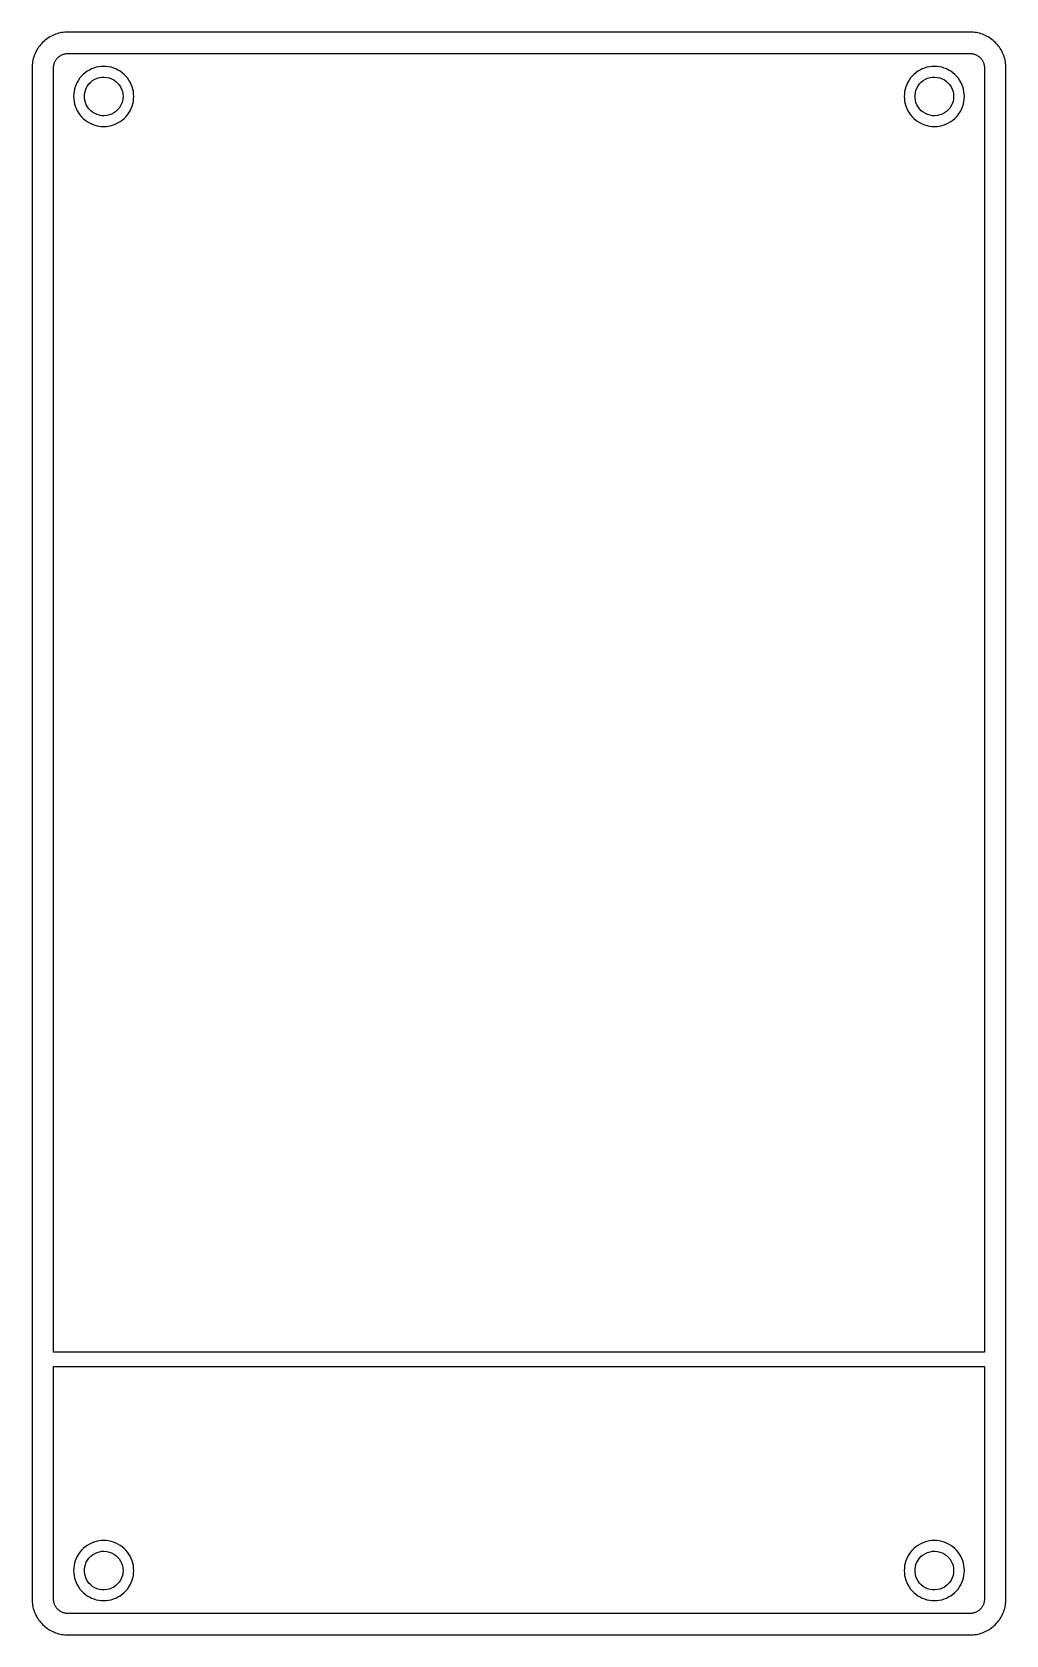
# Model space of a CAD drawing. Header units: metres. Extents: x -68 to 68, y 3 to 227.
import ezdxf

# ---------------------------------------------------------------- set-up
doc = ezdxf.new("R2010")
doc.units = ezdxf.units.M

msp = doc.modelspace()

# ---------------------------------------------------------------- linework, layer by layer
for p, q in [((-65.4996, 226.33), (-65.6861, 226.216)), ((-65.3085, 226.434), (-65.4996, 226.33)), ((-65.1127, 226.531), (-65.3085, 226.434)), ((-64.9132, 226.619), (-65.1127, 226.531)), ((-64.7098, 226.698), (-64.9132, 226.619)), ((-64.5034, 226.768), (-64.7098, 226.698)), ((-64.2939, 226.829), (-64.5034, 226.768)), ((-64.0818, 226.881), (-64.2939, 226.829)), ((-63.8681, 226.923), (-64.0818, 226.881)), ((-63.6528, 226.956), (-63.8681, 226.923)), ((-63.4356, 226.98), (-63.6528, 226.956)), ((-63.218, 226.995), (-63.4356, 226.98)), ((-62.9672, 227), (-63.218, 226.995)), ((62.9672, 227), (-62.9672, 227)), ((63.218, 226.995), (62.9672, 227)), ((63.4356, 226.98), (63.218, 226.995)), ((63.6528, 226.956), (63.4356, 226.98)), ((63.8681, 226.923), (63.6528, 226.956)), ((64.0818, 226.881), (63.8681, 226.923)), ((64.2939, 226.829), (64.0818, 226.881)), ((64.5034, 226.768), (64.2939, 226.829)), ((64.7098, 226.698), (64.5034, 226.768)), ((64.9132, 226.619), (64.7098, 226.698)), ((65.1127, 226.531), (64.9132, 226.619)), ((65.3085, 226.434), (65.1127, 226.531)), ((65.4996, 226.33), (65.3085, 226.434)), ((65.6861, 226.216), (65.4996, 226.33)), ((-67.5309, 224.113), (-67.6187, 223.913)), ((-67.4344, 224.309), (-67.5309, 224.113)), ((-67.3295, 224.5), (-67.4344, 224.309)), ((-67.2164, 224.686), (-67.3295, 224.5)), ((-67.0951, 224.868), (-67.2164, 224.686)), ((-66.9662, 225.043), (-67.0951, 224.868)), ((-66.8296, 225.214), (-66.9662, 225.043)), ((-66.6859, 225.377), (-66.8296, 225.214)), ((-66.535, 225.535), (-66.6859, 225.377)), ((-66.3773, 225.686), (-66.535, 225.535)), ((-66.2135, 225.83), (-66.3773, 225.686)), ((-66.0433, 225.966), (-66.2135, 225.83)), ((-65.8675, 226.095), (-66.0433, 225.966)), ((-65.6861, 226.216), (-65.8675, 226.095)), ((65.8675, 226.095), (65.6861, 226.216)), ((66.0433, 225.966), (65.8675, 226.095)), ((66.2135, 225.83), (66.0433, 225.966)), ((66.3773, 225.686), (66.2135, 225.83)), ((66.535, 225.535), (66.3773, 225.686)), ((66.6859, 225.377), (66.535, 225.535)), ((66.8296, 225.214), (66.6859, 225.377)), ((66.9662, 225.043), (66.8296, 225.214)), ((67.0951, 224.868), (66.9662, 225.043)), ((67.2164, 224.686), (67.0951, 224.868)), ((67.3295, 224.5), (67.2164, 224.686)), ((67.4344, 224.309), (67.3295, 224.5)), ((67.5309, 224.113), (67.4344, 224.309)), ((67.6187, 223.913), (67.5309, 224.113)), ((-67.9945, 222.218), (-68, 221.967)), ((-68, 221.967), (-68, 8.03278)), ((-67.9803, 222.436), (-67.9945, 222.218)), ((-67.9565, 222.653), (-67.9803, 222.436)), ((-67.9233, 222.868), (-67.9565, 222.653)), ((-67.8808, 223.082), (-67.9233, 222.868)), ((-67.8289, 223.294), (-67.8808, 223.082)), ((-67.7679, 223.503), (-67.8289, 223.294)), ((-67.6978, 223.71), (-67.7679, 223.503)), ((-67.6187, 223.913), (-67.6978, 223.71)), ((-65, 221.934), (-64.9967, 222.087)), ((-65, 42.5), (-65, 221.934)), ((-64.9967, 222.087), (-64.991, 222.174)), ((-64.991, 222.174), (-64.9815, 222.261)), ((-64.9815, 222.261), (-64.9682, 222.347)), ((-64.9682, 222.347), (-64.9512, 222.432)), ((-64.9512, 222.432), (-64.9304, 222.517)), ((-64.9304, 222.517), (-64.9061, 222.601)), ((-64.9061, 222.601), (-64.8781, 222.683)), ((-64.8781, 222.683), (-64.8463, 222.765)), ((-64.8463, 222.765), (-64.8113, 222.845)), ((-64.8113, 222.845), (-64.7728, 222.923)), ((-64.7728, 222.923), (-64.7308, 222.999)), ((-64.7308, 222.999), (-64.6855, 223.074)), ((-64.6855, 223.074), (-64.6372, 223.146)), ((-64.6372, 223.146), (-64.5855, 223.217)), ((-64.5855, 223.217), (-64.531, 223.285)), ((-64.531, 223.285), (-64.4736, 223.35)), ((-64.4736, 223.35), (-64.4132, 223.413)), ((-64.4132, 223.413), (-64.3501, 223.474)), ((-64.3501, 223.474), (-64.2846, 223.531)), ((-64.2846, 223.531), (-64.2168, 223.585)), ((-64.2168, 223.585), (-64.1462, 223.637)), ((-64.1462, 223.637), (-64.0739, 223.686)), ((-64.0739, 223.686), (-63.9992, 223.731)), ((-63.9992, 223.731), (-63.9228, 223.773)), ((-63.9228, 223.773), (-63.8447, 223.811)), ((-63.8447, 223.811), (-63.7651, 223.846)), ((-63.7651, 223.846), (-63.6834, 223.878)), ((-63.6834, 223.878), (-63.6008, 223.906)), ((-63.6008, 223.906), (-63.5174, 223.93)), ((-63.5174, 223.93), (-63.4325, 223.951)), ((-63.4325, 223.951), (-63.3473, 223.968)), ((-63.3473, 223.968), (-63.2607, 223.981)), ((-63.2607, 223.981), (-63.1743, 223.991)), ((-63.1743, 223.991), (-63.0871, 223.997)), ((-63.0871, 223.997), (-62.9344, 224)), ((-62.9344, 224), (62.9344, 224)), ((-59.6871, 221.846), (-59.999, 221.694)), ((-59.3637, 221.972), (-59.6871, 221.846)), ((-59.031, 222.071), (-59.3637, 221.972)), ((-58.6913, 222.143), (-59.031, 222.071)), ((-58.3468, 222.186), (-58.6913, 222.143)), ((-58, 222.2), (-58.3468, 222.186)), ((-57.6532, 222.186), (-58, 222.2)), ((-57.3087, 222.143), (-57.6532, 222.186)), ((-56.969, 222.071), (-57.3087, 222.143)), ((-56.6363, 221.972), (-56.969, 222.071)), ((-56.3129, 221.846), (-56.6363, 221.972)), ((-56.001, 221.694), (-56.3129, 221.846)), ((56.3129, 221.846), (56.001, 221.694)), ((56.6363, 221.972), (56.3129, 221.846)), ((56.969, 222.071), (56.6363, 221.972)), ((57.3087, 222.143), (56.969, 222.071)), ((57.6532, 222.186), (57.3087, 222.143)), ((58, 222.2), (57.6532, 222.186)), ((58.3468, 222.186), (58, 222.2)), ((58.6913, 222.143), (58.3468, 222.186)), ((59.031, 222.071), (58.6913, 222.143)), ((59.3637, 221.972), (59.031, 222.071)), ((59.6871, 221.846), (59.3637, 221.972)), ((59.999, 221.694), (59.6871, 221.846)), ((62.9344, 224), (63.0871, 223.997)), ((63.0871, 223.997), (63.1743, 223.991)), ((63.1743, 223.991), (63.2607, 223.981)), ((63.2607, 223.981), (63.3473, 223.968)), ((63.3473, 223.968), (63.4325, 223.951)), ((63.4325, 223.951), (63.5174, 223.93)), ((63.5174, 223.93), (63.6008, 223.906)), ((63.6008, 223.906), (63.6834, 223.878)), ((63.6834, 223.878), (63.7651, 223.846)), ((63.7651, 223.846), (63.8447, 223.811)), ((63.8447, 223.811), (63.9228, 223.773)), ((63.9228, 223.773), (63.9992, 223.731)), ((63.9992, 223.731), (64.0739, 223.686)), ((64.0739, 223.686), (64.1462, 223.637)), ((64.1462, 223.637), (64.2168, 223.585)), ((64.2168, 223.585), (64.2846, 223.531)), ((64.2846, 223.531), (64.3501, 223.474)), ((64.3501, 223.474), (64.4132, 223.413)), ((64.4132, 223.413), (64.4736, 223.35)), ((64.4736, 223.35), (64.531, 223.285)), ((64.531, 223.285), (64.5855, 223.217)), ((64.5855, 223.217), (64.6372, 223.146)), ((64.6372, 223.146), (64.6855, 223.074)), ((64.6855, 223.074), (64.7308, 222.999)), ((64.7308, 222.999), (64.7728, 222.923)), ((64.7728, 222.923), (64.8113, 222.845)), ((64.8113, 222.845), (64.8463, 222.765)), ((64.8463, 222.765), (64.8781, 222.683)), ((64.8781, 222.683), (64.9061, 222.601)), ((64.9061, 222.601), (64.9304, 222.517)), ((64.9304, 222.517), (64.9512, 222.432)), ((64.9512, 222.432), (64.9682, 222.347)), ((64.9682, 222.347), (64.9815, 222.261)), ((64.9815, 222.261), (64.991, 222.174)), ((64.991, 222.174), (64.9967, 222.087)), ((64.9967, 222.087), (65, 221.934)), ((65, 221.934), (65, 42.5)), ((67.6978, 223.71), (67.6187, 223.913)), ((67.7679, 223.503), (67.6978, 223.71)), ((67.8289, 223.294), (67.7679, 223.503)), ((67.8808, 223.082), (67.8289, 223.294)), ((67.9233, 222.868), (67.8808, 223.082)), ((67.9565, 222.653), (67.9233, 222.868)), ((67.9803, 222.436), (67.9565, 222.653)), ((67.9945, 222.218), (67.9803, 222.436)), ((68, 221.967), (67.9945, 222.218)), ((68, 8.03278), (68, 221.967)), ((-61.8462, 219.687), (-61.9724, 219.364)), ((-61.6938, 219.999), (-61.8462, 219.687)), ((-61.5161, 220.297), (-61.6938, 219.999)), ((-61.3144, 220.58), (-61.5161, 220.297)), ((-61.09, 220.845), (-61.3144, 220.58)), ((-60.8446, 221.09), (-61.09, 220.845)), ((-60.5797, 221.314), (-60.8446, 221.09)), ((-60.2972, 221.516), (-60.5797, 221.314)), ((-59.999, 221.694), (-60.2972, 221.516)), ((-60.2628, 219.473), (-60.0559, 219.75)), ((-60.0559, 219.75), (-59.8152, 219.999)), ((-59.8152, 219.999), (-59.5447, 220.214)), ((-59.5447, 220.214), (-59.2488, 220.394)), ((-59.2488, 220.394), (-58.9325, 220.534)), ((-58.9325, 220.534), (-58.6008, 220.632)), ((-58.6008, 220.632), (-58.2593, 220.688)), ((-58.2593, 220.688), (-57.9135, 220.699)), ((-57.9135, 220.699), (-57.5691, 220.665)), ((-57.5691, 220.665), (-57.2318, 220.588)), ((-57.2318, 220.588), (-56.9071, 220.469)), ((-56.9071, 220.469), (-56.6003, 220.309)), ((-56.6003, 220.309), (-56.3166, 220.111)), ((-56.3166, 220.111), (-56.0605, 219.878)), ((-56.0605, 219.878), (-55.8362, 219.615)), ((-55.7028, 221.516), (-56.001, 221.694)), ((-55.8362, 219.615), (-55.6474, 219.325)), ((-55.4203, 221.314), (-55.7028, 221.516)), ((-55.1554, 221.09), (-55.4203, 221.314)), ((-54.91, 220.845), (-55.1554, 221.09)), ((-54.6856, 220.58), (-54.91, 220.845)), ((-54.4839, 220.297), (-54.6856, 220.58)), ((-54.3062, 219.999), (-54.4839, 220.297)), ((-54.1538, 219.687), (-54.3062, 219.999)), ((-54.0276, 219.364), (-54.1538, 219.687)), ((54.1538, 219.687), (54.0276, 219.364)), ((54.3062, 219.999), (54.1538, 219.687)), ((54.4839, 220.297), (54.3062, 219.999)), ((54.6856, 220.58), (54.4839, 220.297)), ((54.91, 220.845), (54.6856, 220.58)), ((55.1554, 221.09), (54.91, 220.845)), ((55.4203, 221.314), (55.1554, 221.09)), ((55.7028, 221.516), (55.4203, 221.314)), ((56.001, 221.694), (55.7028, 221.516)), ((55.7372, 219.473), (55.9441, 219.75)), ((55.9441, 219.75), (56.1848, 219.999)), ((56.1848, 219.999), (56.4553, 220.214)), ((56.4553, 220.214), (56.7512, 220.394)), ((56.7512, 220.394), (57.0675, 220.534)), ((57.0675, 220.534), (57.3992, 220.632)), ((57.3992, 220.632), (57.7407, 220.688)), ((57.7407, 220.688), (58.0865, 220.699)), ((58.0865, 220.699), (58.4309, 220.665)), ((58.4309, 220.665), (58.7682, 220.588)), ((58.7682, 220.588), (59.0929, 220.469)), ((59.0929, 220.469), (59.3997, 220.309)), ((59.3997, 220.309), (59.6834, 220.111)), ((59.6834, 220.111), (59.9395, 219.878)), ((59.9395, 219.878), (60.1638, 219.615)), ((60.2972, 221.516), (59.999, 221.694)), ((60.1638, 219.615), (60.3526, 219.325)), ((60.5797, 221.314), (60.2972, 221.516)), ((60.8446, 221.09), (60.5797, 221.314)), ((61.09, 220.845), (60.8446, 221.09)), ((61.3144, 220.58), (61.09, 220.845)), ((61.5161, 220.297), (61.3144, 220.58)), ((61.6938, 219.999), (61.5161, 220.297)), ((61.8462, 219.687), (61.6938, 219.999)), ((61.9724, 219.364), (61.8462, 219.687)), ((-62.1857, 218.347), (-62.2, 218)), ((-62.2, 218), (-62.1857, 217.653)), ((-62.1427, 218.691), (-62.1857, 218.347)), ((-62.1857, 217.653), (-62.1427, 217.309)), ((-62.0715, 219.031), (-62.1427, 218.691)), ((-62.1427, 217.309), (-62.0715, 216.969)), ((-61.9724, 219.364), (-62.0715, 219.031)), ((-60.6944, 218.173), (-60.6502, 218.516)), ((-60.6944, 217.827), (-60.6944, 218.173)), ((-60.6502, 217.484), (-60.6944, 217.827)), ((-60.6502, 218.516), (-60.5624, 218.851)), ((-60.5624, 217.149), (-60.6502, 217.484)), ((-60.5624, 218.851), (-60.4326, 219.171)), ((-60.4326, 219.171), (-60.2628, 219.473)), ((-55.6474, 219.325), (-55.4973, 219.013)), ((-55.4973, 219.013), (-55.3883, 218.685)), ((-55.3883, 217.315), (-55.4973, 216.987)), ((-55.3883, 218.685), (-55.3222, 218.345)), ((-55.3222, 217.655), (-55.3883, 217.315)), ((-55.3222, 218.345), (-55.3, 218)), ((-55.3, 218), (-55.3222, 217.655)), ((-53.9285, 219.031), (-54.0276, 219.364)), ((-53.8573, 218.691), (-53.9285, 219.031)), ((-53.9285, 216.969), (-53.8573, 217.309)), ((-53.8143, 218.347), (-53.8573, 218.691)), ((-53.8573, 217.309), (-53.8143, 217.653)), ((-53.8, 218), (-53.8143, 218.347)), ((-53.8143, 217.653), (-53.8, 218)), ((53.8143, 218.347), (53.8, 218)), ((53.8, 218), (53.8143, 217.653)), ((53.8573, 218.691), (53.8143, 218.347)), ((53.8143, 217.653), (53.8573, 217.309)), ((53.9285, 219.031), (53.8573, 218.691)), ((53.8573, 217.309), (53.9285, 216.969)), ((54.0276, 219.364), (53.9285, 219.031)), ((55.3056, 218.173), (55.3498, 218.516)), ((55.3056, 217.827), (55.3056, 218.173)), ((55.3498, 217.484), (55.3056, 217.827)), ((55.3498, 218.516), (55.4376, 218.851)), ((55.4376, 217.149), (55.3498, 217.484)), ((55.4376, 218.851), (55.5674, 219.171)), ((55.5674, 219.171), (55.7372, 219.473)), ((60.3526, 219.325), (60.5027, 219.013)), ((60.5027, 219.013), (60.6117, 218.685)), ((60.6117, 217.315), (60.5027, 216.987)), ((60.6117, 218.685), (60.6778, 218.345)), ((60.6778, 217.655), (60.6117, 217.315)), ((60.6778, 218.345), (60.7, 218)), ((60.7, 218), (60.6778, 217.655)), ((62.0715, 219.031), (61.9724, 219.364)), ((62.1427, 218.691), (62.0715, 219.031)), ((62.0715, 216.969), (62.1427, 217.309)), ((62.1857, 218.347), (62.1427, 218.691)), ((62.1427, 217.309), (62.1857, 217.653)), ((62.2, 218), (62.1857, 218.347)), ((62.1857, 217.653), (62.2, 218)), ((-62.0715, 216.969), (-61.9724, 216.636)), ((-61.9724, 216.636), (-61.8462, 216.313)), ((-61.8462, 216.313), (-61.6938, 216.001)), ((-61.6938, 216.001), (-61.5161, 215.703)), ((-61.5161, 215.703), (-61.3144, 215.42)), ((-61.3144, 215.42), (-61.09, 215.155)), ((-61.09, 215.155), (-60.8446, 214.91)), ((-60.4326, 216.829), (-60.5624, 217.149)), ((-60.2628, 216.527), (-60.4326, 216.829)), ((-60.0559, 216.25), (-60.2628, 216.527)), ((-59.8152, 216.001), (-60.0559, 216.25)), ((-59.5447, 215.786), (-59.8152, 216.001)), ((-59.2488, 215.606), (-59.5447, 215.786)), ((-58.9325, 215.466), (-59.2488, 215.606)), ((-58.6008, 215.368), (-58.9325, 215.466)), ((-58.2593, 215.312), (-58.6008, 215.368)), ((-57.9135, 215.301), (-58.2593, 215.312)), ((-57.5691, 215.335), (-57.9135, 215.301)), ((-57.2318, 215.412), (-57.5691, 215.335)), ((-56.9071, 215.531), (-57.2318, 215.412)), ((-56.6003, 215.691), (-56.9071, 215.531)), ((-56.3166, 215.889), (-56.6003, 215.691)), ((-56.0605, 216.122), (-56.3166, 215.889)), ((-55.8362, 216.385), (-56.0605, 216.122)), ((-55.6474, 216.675), (-55.8362, 216.385)), ((-55.4973, 216.987), (-55.6474, 216.675)), ((-55.1554, 214.91), (-54.91, 215.155)), ((-54.91, 215.155), (-54.6856, 215.42)), ((-54.6856, 215.42), (-54.4839, 215.703)), ((-54.4839, 215.703), (-54.3062, 216.001)), ((-54.3062, 216.001), (-54.1538, 216.313)), ((-54.1538, 216.313), (-54.0276, 216.636)), ((-54.0276, 216.636), (-53.9285, 216.969)), ((53.9285, 216.969), (54.0276, 216.636)), ((54.0276, 216.636), (54.1538, 216.313)), ((54.1538, 216.313), (54.3062, 216.001)), ((54.3062, 216.001), (54.4839, 215.703)), ((54.4839, 215.703), (54.6856, 215.42)), ((54.6856, 215.42), (54.91, 215.155)), ((54.91, 215.155), (55.1554, 214.91)), ((55.5674, 216.829), (55.4376, 217.149)), ((55.7372, 216.527), (55.5674, 216.829)), ((55.9441, 216.25), (55.7372, 216.527)), ((56.1848, 216.001), (55.9441, 216.25)), ((56.4553, 215.786), (56.1848, 216.001)), ((56.7512, 215.606), (56.4553, 215.786)), ((57.0675, 215.466), (56.7512, 215.606)), ((57.3992, 215.368), (57.0675, 215.466)), ((57.7407, 215.312), (57.3992, 215.368)), ((58.0865, 215.301), (57.7407, 215.312)), ((58.4309, 215.335), (58.0865, 215.301)), ((58.7682, 215.412), (58.4309, 215.335)), ((59.0929, 215.531), (58.7682, 215.412)), ((59.3997, 215.691), (59.0929, 215.531)), ((59.6834, 215.889), (59.3997, 215.691)), ((59.9395, 216.122), (59.6834, 215.889)), ((60.1638, 216.385), (59.9395, 216.122)), ((60.3526, 216.675), (60.1638, 216.385)), ((60.5027, 216.987), (60.3526, 216.675)), ((60.8446, 214.91), (61.09, 215.155)), ((61.09, 215.155), (61.3144, 215.42)), ((61.3144, 215.42), (61.5161, 215.703)), ((61.5161, 215.703), (61.6938, 216.001)), ((61.6938, 216.001), (61.8462, 216.313)), ((61.8462, 216.313), (61.9724, 216.636)), ((61.9724, 216.636), (62.0715, 216.969)), ((-60.8446, 214.91), (-60.5797, 214.686)), ((-60.5797, 214.686), (-60.2972, 214.484)), ((-60.2972, 214.484), (-59.999, 214.306)), ((-59.999, 214.306), (-59.6871, 214.154)), ((-59.6871, 214.154), (-59.3637, 214.028)), ((-59.3637, 214.028), (-59.031, 213.929)), ((-59.031, 213.929), (-58.6913, 213.857)), ((-58.6913, 213.857), (-58.3468, 213.814)), ((-58.3468, 213.814), (-58, 213.8)), ((-58, 213.8), (-57.6532, 213.814)), ((-57.6532, 213.814), (-57.3087, 213.857)), ((-57.3087, 213.857), (-56.969, 213.929)), ((-56.969, 213.929), (-56.6363, 214.028)), ((-56.6363, 214.028), (-56.3129, 214.154)), ((-56.3129, 214.154), (-56.001, 214.306)), ((-56.001, 214.306), (-55.7028, 214.484)), ((-55.7028, 214.484), (-55.4203, 214.686)), ((-55.4203, 214.686), (-55.1554, 214.91)), ((55.1554, 214.91), (55.4203, 214.686)), ((55.4203, 214.686), (55.7028, 214.484)), ((55.7028, 214.484), (56.001, 214.306)), ((56.001, 214.306), (56.3129, 214.154)), ((56.3129, 214.154), (56.6363, 214.028)), ((56.6363, 214.028), (56.969, 213.929)), ((56.969, 213.929), (57.3087, 213.857)), ((57.3087, 213.857), (57.6532, 213.814)), ((57.6532, 213.814), (58, 213.8)), ((58, 213.8), (58.3468, 213.814)), ((58.3468, 213.814), (58.6913, 213.857)), ((58.6913, 213.857), (59.031, 213.929)), ((59.031, 213.929), (59.3637, 214.028)), ((59.3637, 214.028), (59.6871, 214.154)), ((59.6871, 214.154), (59.999, 214.306)), ((59.999, 214.306), (60.2972, 214.484)), ((60.2972, 214.484), (60.5797, 214.686)), ((60.5797, 214.686), (60.8446, 214.91)), ((65, 42.5), (-65, 42.5)), ((-65, 8.06555), (-65, 40.5)), ((-65, 40.5), (65, 40.5)), ((65, 40.5), (65, 8.06555)), ((-59.999, 15.6938), (-60.2972, 15.5161)), ((-59.6871, 15.8462), (-59.999, 15.6938)), ((-59.3637, 15.9724), (-59.6871, 15.8462)), ((-59.031, 16.0715), (-59.3637, 15.9724)), ((-58.6913, 16.1427), (-59.031, 16.0715)), ((-58.3468, 16.1857), (-58.6913, 16.1427)), ((-58, 16.2), (-58.3468, 16.1857)), ((-57.6532, 16.1857), (-58, 16.2)), ((-57.3087, 16.1427), (-57.6532, 16.1857)), ((-56.969, 16.0715), (-57.3087, 16.1427)), ((-56.6363, 15.9724), (-56.969, 16.0715)), ((-56.3129, 15.8462), (-56.6363, 15.9724)), ((-56.001, 15.6938), (-56.3129, 15.8462)), ((-55.7028, 15.5161), (-56.001, 15.6938)), ((56.001, 15.6938), (55.7028, 15.5161)), ((56.3129, 15.8462), (56.001, 15.6938)), ((56.6363, 15.9724), (56.3129, 15.8462)), ((56.969, 16.0715), (56.6363, 15.9724)), ((57.3087, 16.1427), (56.969, 16.0715)), ((57.6532, 16.1857), (57.3087, 16.1427)), ((58, 16.2), (57.6532, 16.1857)), ((58.3468, 16.1857), (58, 16.2)), ((58.6913, 16.1427), (58.3468, 16.1857)), ((59.031, 16.0715), (58.6913, 16.1427)), ((59.3637, 15.9724), (59.031, 16.0715)), ((59.6871, 15.8462), (59.3637, 15.9724)), ((59.999, 15.6938), (59.6871, 15.8462)), ((60.2972, 15.5161), (59.999, 15.6938)), ((-61.8462, 13.6871), (-61.9724, 13.3637)), ((-61.6938, 13.999), (-61.8462, 13.6871)), ((-61.5161, 14.2972), (-61.6938, 13.999)), ((-61.3144, 14.5797), (-61.5161, 14.2972)), ((-61.09, 14.8446), (-61.3144, 14.5797)), ((-60.8446, 15.09), (-61.09, 14.8446)), ((-60.5797, 15.3144), (-60.8446, 15.09)), ((-60.2972, 15.5161), (-60.5797, 15.3144)), ((-60.4326, 13.1715), (-60.2628, 13.4729)), ((-60.2628, 13.4729), (-60.0559, 13.7502)), ((-60.0559, 13.7502), (-59.8152, 13.9987)), ((-59.8152, 13.9987), (-59.5447, 14.2145)), ((-59.5447, 14.2145), (-59.2488, 14.3938)), ((-59.2488, 14.3938), (-58.9325, 14.5339)), ((-58.9325, 14.5339), (-58.6008, 14.6323)), ((-58.6008, 14.6323), (-58.2593, 14.6875)), ((-58.2593, 14.6875), (-57.9135, 14.6986)), ((-57.9135, 14.6986), (-57.5691, 14.6654)), ((-57.5691, 14.6654), (-57.2318, 14.5884)), ((-57.2318, 14.5884), (-56.9071, 14.4689)), ((-56.9071, 14.4689), (-56.6003, 14.3089)), ((-56.6003, 14.3089), (-56.3166, 14.1109)), ((-56.3166, 14.1109), (-56.0605, 13.8783)), ((-56.0605, 13.8783), (-55.8362, 13.6149)), ((-55.8362, 13.6149), (-55.6474, 13.3249)), ((-55.4203, 15.3144), (-55.7028, 15.5161)), ((-55.1554, 15.09), (-55.4203, 15.3144)), ((-54.91, 14.8446), (-55.1554, 15.09)), ((-54.6856, 14.5797), (-54.91, 14.8446)), ((-54.4839, 14.2972), (-54.6856, 14.5797)), ((-54.3062, 13.999), (-54.4839, 14.2972)), ((-54.1538, 13.6871), (-54.3062, 13.999)), ((-54.0276, 13.3637), (-54.1538, 13.6871)), ((54.1538, 13.6871), (54.0276, 13.3637)), ((54.3062, 13.999), (54.1538, 13.6871)), ((54.4839, 14.2972), (54.3062, 13.999)), ((54.6856, 14.5797), (54.4839, 14.2972)), ((54.91, 14.8446), (54.6856, 14.5797)), ((55.1554, 15.09), (54.91, 14.8446)), ((55.4203, 15.3144), (55.1554, 15.09)), ((55.7028, 15.5161), (55.4203, 15.3144)), ((55.5674, 13.1715), (55.7372, 13.4729)), ((55.7372, 13.4729), (55.9441, 13.7502)), ((55.9441, 13.7502), (56.1848, 13.9987)), ((56.1848, 13.9987), (56.4553, 14.2145)), ((56.4553, 14.2145), (56.7512, 14.3938)), ((56.7512, 14.3938), (57.0675, 14.5339)), ((57.0675, 14.5339), (57.3992, 14.6323)), ((57.3992, 14.6323), (57.7407, 14.6875)), ((57.7407, 14.6875), (58.0865, 14.6986)), ((58.0865, 14.6986), (58.4309, 14.6654)), ((58.4309, 14.6654), (58.7682, 14.5884)), ((58.7682, 14.5884), (59.0929, 14.4689)), ((59.0929, 14.4689), (59.3997, 14.3089)), ((59.3997, 14.3089), (59.6834, 14.1109)), ((59.6834, 14.1109), (59.9395, 13.8783)), ((59.9395, 13.8783), (60.1638, 13.6149)), ((60.1638, 13.6149), (60.3526, 13.3249)), ((60.5797, 15.3144), (60.2972, 15.5161)), ((60.8446, 15.09), (60.5797, 15.3144)), ((61.09, 14.8446), (60.8446, 15.09)), ((61.3144, 14.5797), (61.09, 14.8446)), ((61.5161, 14.2972), (61.3144, 14.5797)), ((61.6938, 13.999), (61.5161, 14.2972)), ((61.8462, 13.6871), (61.6938, 13.999)), ((61.9724, 13.3637), (61.8462, 13.6871)), ((-62.1857, 12.3468), (-62.2, 12)), ((-62.2, 12), (-62.1857, 11.6532)), ((-62.1427, 12.6913), (-62.1857, 12.3468)), ((-62.1857, 11.6532), (-62.1427, 11.3087)), ((-62.0715, 13.031), (-62.1427, 12.6913)), ((-62.1427, 11.3087), (-62.0715, 10.969)), ((-61.9724, 13.3637), (-62.0715, 13.031)), ((-60.6944, 12.173), (-60.6502, 12.5161)), ((-60.6944, 11.827), (-60.6944, 12.173)), ((-60.6502, 11.4839), (-60.6944, 11.827)), ((-60.6502, 12.5161), (-60.5624, 12.8508)), ((-60.5624, 11.1492), (-60.6502, 11.4839)), ((-60.5624, 12.8508), (-60.4326, 13.1715)), ((-55.6474, 13.3249), (-55.4973, 13.0132)), ((-55.4973, 13.0132), (-55.3883, 12.6849)), ((-55.3883, 11.3151), (-55.4973, 10.9868)), ((-55.3883, 12.6849), (-55.3222, 12.3453)), ((-55.3222, 11.6547), (-55.3883, 11.3151)), ((-55.3222, 12.3453), (-55.3, 12)), ((-55.3, 12), (-55.3222, 11.6547)), ((-53.9285, 13.031), (-54.0276, 13.3637)), ((-53.8573, 12.6913), (-53.9285, 13.031)), ((-53.9285, 10.969), (-53.8573, 11.3087)), ((-53.8143, 12.3468), (-53.8573, 12.6913)), ((-53.8573, 11.3087), (-53.8143, 11.6532)), ((-53.8, 12), (-53.8143, 12.3468)), ((-53.8143, 11.6532), (-53.8, 12)), ((53.8143, 12.3468), (53.8, 12)), ((53.8, 12), (53.8143, 11.6532)), ((53.8573, 12.6913), (53.8143, 12.3468)), ((53.8143, 11.6532), (53.8573, 11.3087)), ((53.9285, 13.031), (53.8573, 12.6913)), ((53.8573, 11.3087), (53.9285, 10.969)), ((54.0276, 13.3637), (53.9285, 13.031)), ((55.3056, 12.173), (55.3498, 12.5161)), ((55.3056, 11.827), (55.3056, 12.173)), ((55.3498, 11.4839), (55.3056, 11.827)), ((55.3498, 12.5161), (55.4376, 12.8508)), ((55.4376, 11.1492), (55.3498, 11.4839)), ((55.4376, 12.8508), (55.5674, 13.1715)), ((60.3526, 13.3249), (60.5027, 13.0132)), ((60.5027, 13.0132), (60.6117, 12.6849)), ((60.6117, 11.3151), (60.5027, 10.9868)), ((60.6117, 12.6849), (60.6778, 12.3453)), ((60.6778, 11.6547), (60.6117, 11.3151)), ((60.6778, 12.3453), (60.7, 12)), ((60.7, 12), (60.6778, 11.6547)), ((62.0715, 13.031), (61.9724, 13.3637)), ((62.1427, 12.6913), (62.0715, 13.031)), ((62.0715, 10.969), (62.1427, 11.3087)), ((62.1857, 12.3468), (62.1427, 12.6913)), ((62.1427, 11.3087), (62.1857, 11.6532)), ((62.2, 12), (62.1857, 12.3468)), ((62.1857, 11.6532), (62.2, 12)), ((-62.0715, 10.969), (-61.9724, 10.6363)), ((-61.9724, 10.6363), (-61.8462, 10.3129)), ((-61.8462, 10.3129), (-61.6938, 10.001)), ((-61.6938, 10.001), (-61.5161, 9.70282)), ((-61.5161, 9.70282), (-61.3144, 9.42032)), ((-61.3144, 9.42032), (-61.09, 9.15543)), ((-61.09, 9.15543), (-60.8446, 8.90997)), ((-60.4326, 10.8285), (-60.5624, 11.1492)), ((-60.2628, 10.5271), (-60.4326, 10.8285)), ((-60.0559, 10.2498), (-60.2628, 10.5271)), ((-59.8152, 10.0013), (-60.0559, 10.2498)), ((-59.5447, 9.78554), (-59.8152, 10.0013)), ((-59.2488, 9.60619), (-59.5447, 9.78554)), ((-58.9325, 9.46614), (-59.2488, 9.60619)), ((-58.6008, 9.36771), (-58.9325, 9.46614)), ((-58.2593, 9.31248), (-58.6008, 9.36771)), ((-57.9135, 9.30139), (-58.2593, 9.31248)), ((-57.5691, 9.33461), (-57.9135, 9.30139)), ((-57.2318, 9.41161), (-57.5691, 9.33461)), ((-56.9071, 9.5311), (-57.2318, 9.41161)), ((-56.6003, 9.69112), (-56.9071, 9.5311)), ((-56.3166, 9.88907), (-56.6003, 9.69112)), ((-56.0605, 10.1217), (-56.3166, 9.88907)), ((-55.8362, 10.3851), (-56.0605, 10.1217)), ((-55.6474, 10.6751), (-55.8362, 10.3851)), ((-55.4973, 10.9868), (-55.6474, 10.6751)), ((-55.1554, 8.90997), (-54.91, 9.15543)), ((-54.91, 9.15543), (-54.6856, 9.42032)), ((-54.6856, 9.42032), (-54.4839, 9.70282)), ((-54.4839, 9.70282), (-54.3062, 10.001)), ((-54.3062, 10.001), (-54.1538, 10.3129)), ((-54.1538, 10.3129), (-54.0276, 10.6363)), ((-54.0276, 10.6363), (-53.9285, 10.969)), ((53.9285, 10.969), (54.0276, 10.6363)), ((54.0276, 10.6363), (54.1538, 10.3129)), ((54.1538, 10.3129), (54.3062, 10.001)), ((54.3062, 10.001), (54.4839, 9.70282)), ((54.4839, 9.70282), (54.6856, 9.42032)), ((54.6856, 9.42032), (54.91, 9.15543)), ((54.91, 9.15543), (55.1554, 8.90997)), ((55.5674, 10.8285), (55.4376, 11.1492)), ((55.7372, 10.5271), (55.5674, 10.8285)), ((55.9441, 10.2498), (55.7372, 10.5271)), ((56.1848, 10.0013), (55.9441, 10.2498)), ((56.4553, 9.78554), (56.1848, 10.0013)), ((56.7512, 9.60619), (56.4553, 9.78554)), ((57.0675, 9.46614), (56.7512, 9.60619)), ((57.3992, 9.36771), (57.0675, 9.46614)), ((57.7407, 9.31248), (57.3992, 9.36771)), ((58.0865, 9.30139), (57.7407, 9.31248)), ((58.4309, 9.33461), (58.0865, 9.30139)), ((58.7682, 9.41161), (58.4309, 9.33461)), ((59.0929, 9.5311), (58.7682, 9.41161)), ((59.3997, 9.69112), (59.0929, 9.5311)), ((59.6834, 9.88907), (59.3997, 9.69112)), ((59.9395, 10.1217), (59.6834, 9.88907)), ((60.1638, 10.3851), (59.9395, 10.1217)), ((60.3526, 10.6751), (60.1638, 10.3851)), ((60.5027, 10.9868), (60.3526, 10.6751)), ((60.8446, 8.90997), (61.09, 9.15543)), ((61.09, 9.15543), (61.3144, 9.42032)), ((61.3144, 9.42032), (61.5161, 9.70282)), ((61.5161, 9.70282), (61.6938, 10.001)), ((61.6938, 10.001), (61.8462, 10.3129)), ((61.8462, 10.3129), (61.9724, 10.6363)), ((61.9724, 10.6363), (62.0715, 10.969)), ((-68, 8.03278), (-67.9945, 7.782)), ((-67.9945, 7.782), (-67.9803, 7.56436)), ((-67.9803, 7.56436), (-67.9565, 7.34724)), ((-67.9565, 7.34724), (-67.9233, 7.13191)), ((-67.9233, 7.13191), (-67.8808, 6.91815)), ((-67.8808, 6.91815), (-67.8289, 6.70609)), ((-64.9967, 7.91292), (-65, 8.06555)), ((-64.991, 7.82567), (-64.9967, 7.91292)), ((-64.9815, 7.73933), (-64.991, 7.82567)), ((-64.9682, 7.65274), (-64.9815, 7.73933)), ((-64.9512, 7.5675), (-64.9682, 7.65274)), ((-64.9304, 7.48262), (-64.9512, 7.5675)), ((-64.9061, 7.3992), (-64.9304, 7.48262)), ((-64.8781, 7.31662), (-64.9061, 7.3992)), ((-64.8463, 7.23491), (-64.8781, 7.31662)), ((-64.8113, 7.15535), (-64.8463, 7.23491)), ((-64.7728, 7.07724), (-64.8113, 7.15535)), ((-64.7308, 7.00076), (-64.7728, 7.07724)), ((-64.6855, 6.92607), (-64.7308, 7.00076)), ((-64.6372, 6.85381), (-64.6855, 6.92607)), ((-64.5855, 6.78325), (-64.6372, 6.85381)), ((-64.531, 6.71541), (-64.5855, 6.78325)), ((-60.8446, 8.90997), (-60.5797, 8.68562)), ((-60.5797, 8.68562), (-60.2972, 8.4839)), ((-60.2972, 8.4839), (-59.999, 8.30621)), ((-59.999, 8.30621), (-59.6871, 8.15376)), ((-59.6871, 8.15376), (-59.3637, 8.02757)), ((-59.3637, 8.02757), (-59.031, 7.92853)), ((-59.031, 7.92853), (-58.6913, 7.85728)), ((-58.6913, 7.85728), (-58.3468, 7.81435)), ((-58.3468, 7.81435), (-58, 7.8)), ((-58, 7.8), (-57.6532, 7.81435)), ((-57.6532, 7.81435), (-57.3087, 7.85728)), ((-57.3087, 7.85728), (-56.969, 7.92853)), ((-56.969, 7.92853), (-56.6363, 8.02757)), ((-56.6363, 8.02757), (-56.3129, 8.15376)), ((-56.3129, 8.15376), (-56.001, 8.30621)), ((-56.001, 8.30621), (-55.7028, 8.4839)), ((-55.7028, 8.4839), (-55.4203, 8.68562)), ((-55.4203, 8.68562), (-55.1554, 8.90997)), ((55.1554, 8.90997), (55.4203, 8.68562)), ((55.4203, 8.68562), (55.7028, 8.4839)), ((55.7028, 8.4839), (56.001, 8.30621)), ((56.001, 8.30621), (56.3129, 8.15376)), ((56.3129, 8.15376), (56.6363, 8.02757)), ((56.6363, 8.02757), (56.969, 7.92853)), ((56.969, 7.92853), (57.3087, 7.85728)), ((57.3087, 7.85728), (57.6532, 7.81435)), ((57.6532, 7.81435), (58, 7.8)), ((58, 7.8), (58.3468, 7.81435)), ((58.3468, 7.81435), (58.6913, 7.85728)), ((58.6913, 7.85728), (59.031, 7.92853)), ((59.031, 7.92853), (59.3637, 8.02757)), ((59.3637, 8.02757), (59.6871, 8.15376)), ((59.6871, 8.15376), (59.999, 8.30621)), ((59.999, 8.30621), (60.2972, 8.4839)), ((60.2972, 8.4839), (60.5797, 8.68562)), ((60.5797, 8.68562), (60.8446, 8.90997)), ((64.5855, 6.78325), (64.531, 6.71541)), ((64.6372, 6.85381), (64.5855, 6.78325)), ((64.6855, 6.92607), (64.6372, 6.85381)), ((64.7308, 7.00076), (64.6855, 6.92607)), ((64.7728, 7.07724), (64.7308, 7.00076)), ((64.8113, 7.15535), (64.7728, 7.07724)), ((64.8463, 7.23491), (64.8113, 7.15535)), ((64.8781, 7.31662), (64.8463, 7.23491)), ((64.9061, 7.3992), (64.8781, 7.31662)), ((64.9304, 7.48262), (64.9061, 7.3992)), ((64.9512, 7.5675), (64.9304, 7.48262)), ((64.9682, 7.65274), (64.9512, 7.5675)), ((64.9815, 7.73933), (64.9682, 7.65274)), ((64.991, 7.82567), (64.9815, 7.73933)), ((64.9967, 7.91292), (64.991, 7.82567)), ((65, 8.06555), (64.9967, 7.91292)), ((67.8289, 6.70609), (67.8808, 6.91815)), ((67.8808, 6.91815), (67.9233, 7.13191)), ((67.9233, 7.13191), (67.9565, 7.34724)), ((67.9565, 7.34724), (67.9803, 7.56436)), ((67.9803, 7.56436), (67.9945, 7.782)), ((67.9945, 7.782), (68, 8.03278)), ((-67.8289, 6.70609), (-67.7679, 6.49663)), ((-67.7679, 6.49663), (-67.6978, 6.29022)), ((-67.6978, 6.29022), (-67.6187, 6.08679)), ((-67.6187, 6.08679), (-67.5309, 5.88728)), ((-67.5309, 5.88728), (-67.4344, 5.69148)), ((-67.4344, 5.69148), (-67.3295, 5.50044)), ((-67.3295, 5.50044), (-67.2164, 5.31392)), ((-67.2164, 5.31392), (-67.0951, 5.13248)), ((-67.0951, 5.13248), (-66.9662, 4.9567)), ((-66.9662, 4.9567), (-66.8296, 4.78647)), ((-66.8296, 4.78647), (-66.6859, 4.62265)), ((-66.6859, 4.62265), (-66.535, 4.46498)), ((-64.4736, 6.64986), (-64.531, 6.71541)), ((-64.4132, 6.58681), (-64.4736, 6.64986)), ((-64.3501, 6.52644), (-64.4132, 6.58681)), ((-64.2846, 6.46896), (-64.3501, 6.52644)), ((-64.2168, 6.41452), (-64.2846, 6.46896)), ((-64.1462, 6.36278), (-64.2168, 6.41452)), ((-64.0739, 6.31448), (-64.1462, 6.36278)), ((-63.9992, 6.26917), (-64.0739, 6.31448)), ((-63.9228, 6.22722), (-63.9992, 6.26917)), ((-63.8447, 6.18869), (-63.9228, 6.22722)), ((-63.7651, 6.15369), (-63.8447, 6.18869)), ((-63.6834, 6.12192), (-63.7651, 6.15369)), ((-63.6008, 6.09387), (-63.6834, 6.12192)), ((-63.5174, 6.06956), (-63.6008, 6.09387)), ((-63.4325, 6.0488), (-63.5174, 6.06956)), ((-63.3473, 6.03185), (-63.4325, 6.0488)), ((-63.2607, 6.01851), (-63.3473, 6.03185)), ((-63.1743, 6.00905), (-63.2607, 6.01851)), ((-63.0871, 6.00334), (-63.1743, 6.00905)), ((-62.9344, 6), (-63.0871, 6.00334)), ((62.9344, 6), (-62.9344, 6)), ((63.0871, 6.00334), (62.9344, 6)), ((63.1743, 6.00905), (63.0871, 6.00334)), ((63.2607, 6.01851), (63.1743, 6.00905)), ((63.3473, 6.03185), (63.2607, 6.01851)), ((63.4325, 6.0488), (63.3473, 6.03185)), ((63.5174, 6.06956), (63.4325, 6.0488)), ((63.6008, 6.09387), (63.5174, 6.06956)), ((63.6834, 6.12192), (63.6008, 6.09387)), ((63.7651, 6.15369), (63.6834, 6.12192)), ((63.8447, 6.18869), (63.7651, 6.15369)), ((63.9228, 6.22722), (63.8447, 6.18869)), ((63.9992, 6.26917), (63.9228, 6.22722)), ((64.0739, 6.31448), (63.9992, 6.26917)), ((64.1462, 6.36278), (64.0739, 6.31448)), ((64.2168, 6.41452), (64.1462, 6.36278)), ((64.2846, 6.46896), (64.2168, 6.41452)), ((64.3501, 6.52644), (64.2846, 6.46896)), ((64.4132, 6.58681), (64.3501, 6.52644)), ((64.4736, 6.64986), (64.4132, 6.58681)), ((64.531, 6.71541), (64.4736, 6.64986)), ((66.535, 4.46498), (66.6859, 4.62265)), ((66.6859, 4.62265), (66.8296, 4.78647)), ((66.8296, 4.78647), (66.9662, 4.9567)), ((66.9662, 4.9567), (67.0951, 5.13248)), ((67.0951, 5.13248), (67.2164, 5.31392)), ((67.2164, 5.31392), (67.3295, 5.50044)), ((67.3295, 5.50044), (67.4344, 5.69148)), ((67.4344, 5.69148), (67.5309, 5.88728)), ((67.5309, 5.88728), (67.6187, 6.08679)), ((67.6187, 6.08679), (67.6978, 6.29022)), ((67.6978, 6.29022), (67.7679, 6.49663)), ((67.7679, 6.49663), (67.8289, 6.70609)), ((-66.535, 4.46498), (-66.3773, 4.31406)), ((-66.3773, 4.31406), (-66.2135, 4.17039)), ((-66.2135, 4.17039), (-66.0433, 4.03377)), ((-66.0433, 4.03377), (-65.8675, 3.90488)), ((-65.8675, 3.90488), (-65.6861, 3.78363)), ((-65.6861, 3.78363), (-65.4996, 3.67046)), ((-65.4996, 3.67046), (-65.3085, 3.56564)), ((-65.3085, 3.56564), (-65.1127, 3.46909)), ((-65.1127, 3.46909), (-64.9132, 3.3813)), ((-64.9132, 3.3813), (-64.7098, 3.30219)), ((-64.7098, 3.30219), (-64.5034, 3.23213)), ((-64.5034, 3.23213), (-64.2939, 3.17108)), ((-64.2939, 3.17108), (-64.0818, 3.11919)), ((-64.0818, 3.11919), (-63.8681, 3.07666)), ((-63.8681, 3.07666), (-63.6528, 3.04352)), ((-63.6528, 3.04352), (-63.4356, 3.01974)), ((-63.4356, 3.01974), (-63.218, 3.00548)), ((-63.218, 3.00548), (-62.9672, 3)), ((-62.9672, 3), (62.9672, 3)), ((62.9672, 3), (63.218, 3.00548)), ((63.218, 3.00548), (63.4356, 3.01974)), ((63.4356, 3.01974), (63.6528, 3.04352)), ((63.6528, 3.04352), (63.8681, 3.07666)), ((63.8681, 3.07666), (64.0818, 3.11919)), ((64.0818, 3.11919), (64.2939, 3.17108)), ((64.2939, 3.17108), (64.5034, 3.23213)), ((64.5034, 3.23213), (64.7098, 3.30219)), ((64.7098, 3.30219), (64.9132, 3.3813)), ((64.9132, 3.3813), (65.1127, 3.46909)), ((65.1127, 3.46909), (65.3085, 3.56564)), ((65.3085, 3.56564), (65.4996, 3.67046)), ((65.4996, 3.67046), (65.6861, 3.78363)), ((65.6861, 3.78363), (65.8675, 3.90488)), ((65.8675, 3.90488), (66.0433, 4.03377)), ((66.0433, 4.03377), (66.2135, 4.17039)), ((66.2135, 4.17039), (66.3773, 4.31406)), ((66.3773, 4.31406), (66.535, 4.46498))]:
    msp.add_line(p, q)

doc.saveas('drawing.dxf')
